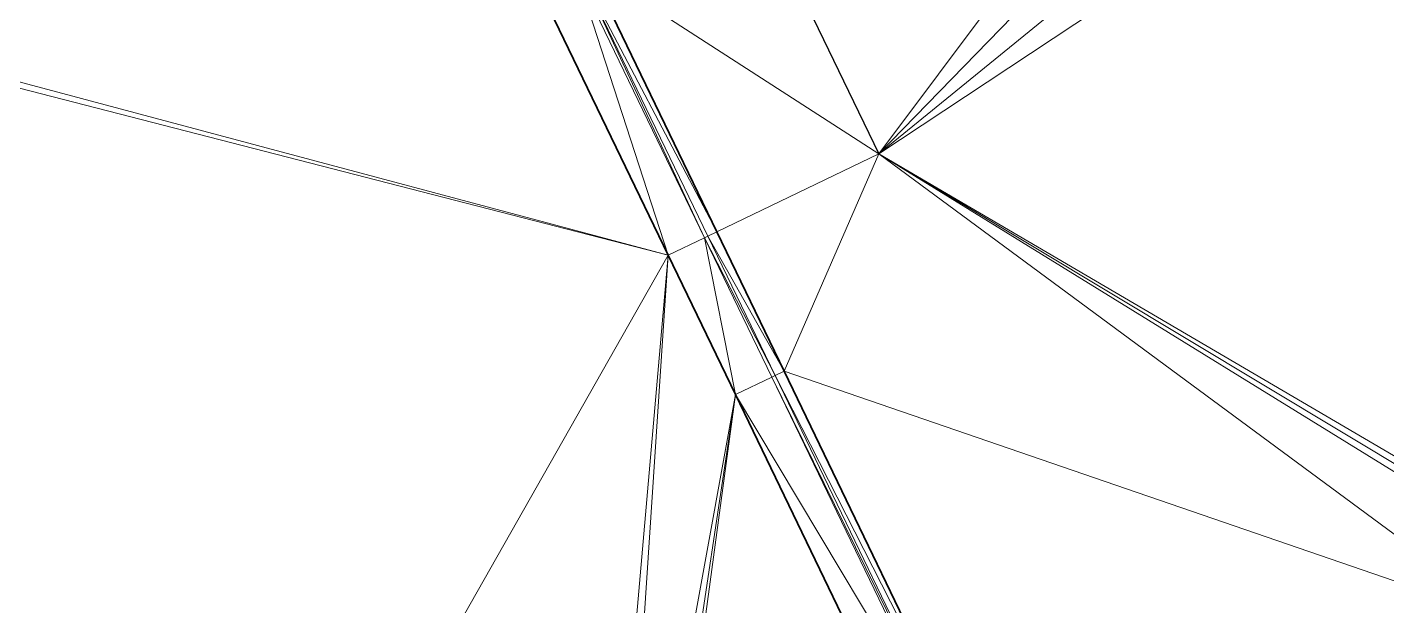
# Model space of a CAD drawing. Header units: metres. Extents: x 246428 to 246884, y 7418966 to 7419490.
# Drawn here: x 246605.29 to 246620.42, y 7419367.38 to 7419373.82 of the extents above; entities that cross this region are included whole.
import ezdxf

# ---------------------------------------------------------------- set-up
doc = ezdxf.new("R2010")
doc.units = ezdxf.units.M
doc.linetypes.add('blank name', pattern=[0])
doc.linetypes.add('HIDDEN', pattern=[9.525, 6.35, -3.175])
doc.layers.add('_12D_UNMAPPED', color=7, linetype='Continuous')
doc.layers.add('BATTER', color=250, linetype='HIDDEN', lineweight=25)
for name, color, linetype, lineweight, true_color in [('KERB_BACK', 7, 'Continuous', 35, 0x5fd2ff), ('KERB_LINE', 7, 'Continuous', 18, 0xb9b9b9), ('KERB_LIP', 7, 'Continuous', 35, 0x5fd2ff), ('KERB_TOP', 7, 'Continuous', 18, 0xb9b9b9)]:
    doc.layers.add(name, color=color, linetype=linetype, lineweight=lineweight, true_color=true_color)

msp = doc.modelspace()

# ---------------------------------------------------------------- linework, layer by layer
at = {"layer": '_12D_UNMAPPED', "color": 3, "linetype": 'blank name', "lineweight": 0}
for points in [[(246619.391, 7419378.593, 33.633), (246614.765, 7419372.412, 33.803), (246613.341, 7419375.365, 33.754)], [(246620.319, 7419378.122, 33.647), (246614.765, 7419372.412, 33.803), (246619.391, 7419378.593, 33.633)], [(246621.277, 7419377.715, 33.655), (246614.765, 7419372.412, 33.803), (246620.319, 7419378.122, 33.647)], [(246622.261, 7419377.375, 33.667), (246614.765, 7419372.412, 33.803), (246621.277, 7419377.715, 33.655)], [(246622.58, 7419367.829, 34.34), (246614.765, 7419372.412, 33.803), (246622.261, 7419377.375, 33.667)], [(246612.423, 7419371.282, 33.339), (246597.336, 7419375.171, 32.9), (246597.462, 7419375.284, 32.903)], [(246610.999, 7419374.235, 33.29), (246612.423, 7419371.282, 33.339), (246597.462, 7419375.284, 32.903)], [(246614.765, 7419372.412, 33.803), (246611.539, 7419374.496, 33.454), (246613.341, 7419375.365, 33.754)], [(246605.329, 7419358.773, 33.172), (246605.202, 7419358.743, 33.168), (246597.336, 7419375.171, 32.9)], [(246612.423, 7419371.282, 33.339), (246605.329, 7419358.773, 33.172), (246597.336, 7419375.171, 32.9)], [(246611.44, 7419374.448, 33.454), (246611.539, 7419374.496, 33.454), (246612.963, 7419371.543, 33.503)], [(246612.963, 7419371.543, 33.503), (246611.539, 7419374.496, 33.454), (246614.765, 7419372.412, 33.803)], [(246612.423, 7419371.282, 33.339), (246610.999, 7419374.235, 33.29), (246611.404, 7419374.431, 33.304)], [(246612.828, 7419371.478, 33.353), (246611.404, 7419374.431, 33.304), (246611.44, 7419374.448, 33.454)], [(246612.423, 7419371.282, 33.339), (246611.404, 7419374.431, 33.304), (246612.828, 7419371.478, 33.353)], [(246612.864, 7419371.495, 33.503), (246611.44, 7419374.448, 33.454), (246612.963, 7419371.543, 33.503)], [(246612.828, 7419371.478, 33.353), (246611.44, 7419374.448, 33.454), (246612.864, 7419371.495, 33.503)], [(246613.711, 7419369.992, 33.528), (246612.963, 7419371.543, 33.503), (246614.765, 7419372.412, 33.803)], [(246612.963, 7419371.543, 33.503), (246612.963, 7419371.543, 33.503), (246614.765, 7419372.412, 33.803)], [(246621.817, 7419367.205, 34.49), (246613.711, 7419369.992, 33.528), (246614.765, 7419372.412, 33.803)], [(246622.403, 7419367.7, 34.34), (246621.817, 7419367.205, 34.49), (246614.765, 7419372.412, 33.803)], [(246622.487, 7419367.771, 34.34), (246622.403, 7419367.7, 34.34), (246614.765, 7419372.412, 33.803)], [(246622.58, 7419367.829, 34.34), (246622.487, 7419367.771, 34.34), (246614.765, 7419372.412, 33.803)], [(246612.423, 7419371.282, 33.339), (246612.423, 7419371.282, 33.339), (246612.828, 7419371.478, 33.353)], [(246612.423, 7419371.282, 33.339), (246612.828, 7419371.478, 33.353), (246612.828, 7419371.478, 33.353)], [(246612.423, 7419371.282, 33.339), (246612.828, 7419371.478, 33.353), (246613.17, 7419369.732, 33.364)], [(246612.828, 7419371.478, 33.353), (246612.828, 7419371.478, 33.353), (246612.864, 7419371.495, 33.503)], [(246612.828, 7419371.478, 33.353), (246612.864, 7419371.495, 33.503), (246612.864, 7419371.495, 33.503)], [(246612.828, 7419371.478, 33.353), (246612.864, 7419371.495, 33.503), (246613.612, 7419369.944, 33.528)], [(246613.17, 7419369.732, 33.364), (246612.828, 7419371.478, 33.353), (246613.576, 7419369.927, 33.378)], [(246613.576, 7419369.927, 33.378), (246612.828, 7419371.478, 33.353), (246613.612, 7419369.944, 33.528)], [(246612.864, 7419371.495, 33.503), (246612.963, 7419371.543, 33.503), (246612.963, 7419371.543, 33.503)], [(246612.864, 7419371.495, 33.503), (246612.864, 7419371.495, 33.503), (246612.963, 7419371.543, 33.503)], [(246612.864, 7419371.495, 33.503), (246612.963, 7419371.543, 33.503), (246613.711, 7419369.992, 33.528)], [(246613.612, 7419369.944, 33.528), (246612.864, 7419371.495, 33.503), (246613.711, 7419369.992, 33.528)], [(246605.329, 7419358.773, 33.172), (246612.423, 7419371.282, 33.339), (246611.621, 7419362.105, 33.343)], [(246605.329, 7419358.773, 33.172), (246612.423, 7419371.282, 33.339), (246612.423, 7419371.282, 33.339)], [(246612.423, 7419371.282, 33.339), (246611.831, 7419362.362, 33.348), (246611.621, 7419362.105, 33.343)], [(246611.831, 7419362.362, 33.348), (246612.423, 7419371.282, 33.339), (246613.17, 7419369.732, 33.364)], [(246613.17, 7419369.732, 33.364), (246613.576, 7419369.927, 33.378), (246615.748, 7419365.423, 33.452)], [(246613.576, 7419369.927, 33.378), (246613.612, 7419369.944, 33.528), (246615.784, 7419365.441, 33.602)], [(246615.748, 7419365.423, 33.452), (246613.576, 7419369.927, 33.378), (246615.784, 7419365.441, 33.602)], [(246613.612, 7419369.944, 33.528), (246613.711, 7419369.992, 33.528), (246615.883, 7419365.489, 33.602)], [(246615.784, 7419365.441, 33.602), (246613.612, 7419369.944, 33.528), (246615.883, 7419365.489, 33.602)], [(246613.711, 7419369.992, 33.528), (246621.817, 7419367.205, 34.49), (246615.883, 7419365.489, 33.602)], [(246612.095, 7419362.565, 33.353), (246611.831, 7419362.362, 33.348), (246613.17, 7419369.732, 33.364)], [(246612.211, 7419362.627, 33.356), (246612.095, 7419362.565, 33.353), (246613.17, 7419369.732, 33.364)], [(246612.211, 7419362.627, 33.356), (246613.17, 7419369.732, 33.364), (246615.342, 7419365.228, 33.438)], [(246615.342, 7419365.228, 33.438), (246613.17, 7419369.732, 33.364), (246615.748, 7419365.423, 33.452)]]:
    msp.add_3dface(points, dxfattribs=at)
at = {"layer": 'BATTER'}
msp.add_polyline3d([(246610.661, 7419380.92, 33.663), (246610.661, 7419380.92, 33.663), (246611.169, 7419379.868, 33.68), (246613.341, 7419375.365, 33.754), (246614.765, 7419372.412, 33.803)], dxfattribs=at)
at = {"layer": 'KERB_BACK'}
msp.add_polyline3d([(246611.539, 7419374.496, 33.454), (246612.963, 7419371.543, 33.503), (246612.963, 7419371.543, 33.503), (246613.711, 7419369.992, 33.528), (246615.883, 7419365.489, 33.602)], dxfattribs=at)
at = {"layer": 'KERB_LINE'}
msp.add_polyline3d([(246611.404, 7419374.431, 33.304), (246612.828, 7419371.478, 33.353), (246612.828, 7419371.478, 33.353), (246613.576, 7419369.927, 33.378), (246615.748, 7419365.423, 33.452)], dxfattribs=at)
at = {"layer": 'KERB_LIP'}
msp.add_polyline3d([(246610.999, 7419374.235, 33.29), (246612.423, 7419371.282, 33.339), (246612.423, 7419371.282, 33.339), (246613.17, 7419369.732, 33.364), (246615.342, 7419365.228, 33.438)], dxfattribs=at)
at = {"layer": 'KERB_TOP'}
msp.add_polyline3d([(246611.44, 7419374.448, 33.454), (246612.864, 7419371.495, 33.503), (246612.864, 7419371.495, 33.503), (246613.612, 7419369.944, 33.528), (246615.784, 7419365.441, 33.602)], dxfattribs=at)

doc.saveas('drawing.dxf')
